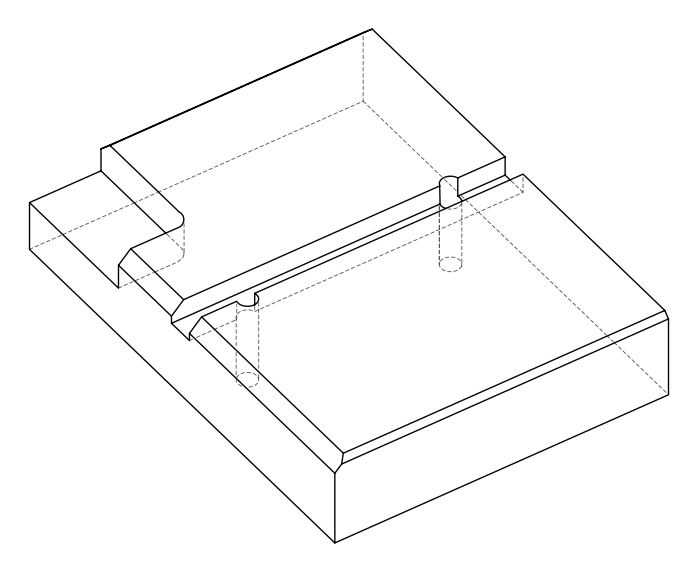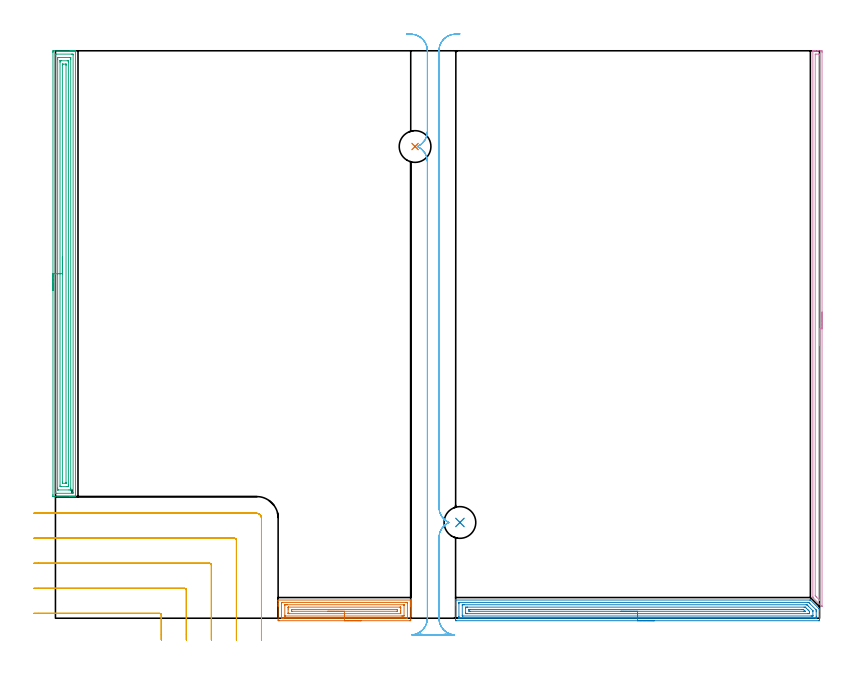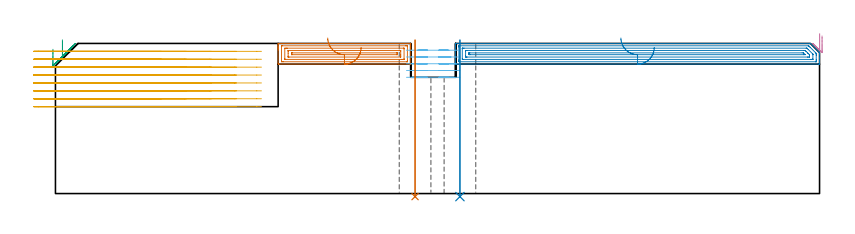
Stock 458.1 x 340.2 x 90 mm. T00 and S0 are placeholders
(PLAN: 8 operations, 2 tool changes, 50.7 min)
(1 AREA_MILL | FG_CHAMFER_SURFACE | UGT0205_001 | 3.4 min | 7133 mm3)
(2 AREA_MILL_1 | FG_CHAMFER_SURFACE_1 | UGT0205_001 | 8.9 min | 17287 mm3)
(3 AREA_MILL_2 | FG_CHAMFER_SURFACE_2 | UGT0205_001 | 10.97 min | 24984 mm3)
(4 AREA_MILL_3 | FG_CHAMFER_SURFACE_3 | UGT0205_001 | 5.49 min | 4986 mm3)
(5 MILL_CORNER_NOTCH_RECTANGULAR | CORNER_NOTCH_RECTANGULAR | UGT0201_094 | Follow Part, ap 5, ae 75% | 13.34 min | 366394 mm3)
(6 MILL_RECTANGULAR_SLOT | SLOT_RECTANGULAR | UGT0201_094 | Follow Part, ap 5, ae 75% | 7.85 min | 188012 mm3)
(7 INDEXABLE_INSERT_DRILL_THROUGH_HOLE_FROM_SOLID | STEP1HOLE | NXT0302_009 | 0.38 min | 19977 mm3)
(8 INDEXABLE_INSERT_DRILL_THROUGH_HOLE_FROM_SOLID_1 | STEP1HOLE_1 | NXT0302_009 | 0.38 min | 22035 mm3)
(TOOL UGT0205_001 | Chamfer Mill 20 x 3 x 45 deg. | D20 FL50 Z2)
(TOOL UGT0201_094 | End mill 20 mm | D20 FL38 Z4)
(TOOL NXT0302_009 | Index. Insert Drill 19mm [880-D1900L25-05] | D19 PA176 FL95 Z2)
(OP 1 AREA_MILL)
G17 G21 G94 G90
T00 M6
G54
G17 G0 G90 X183.25 Y-1.5 S1061 M3
G43 Z100. H0
Z87.6
G94 G1 X183.212 Z86.729 F250.
X183.098 Z85.864
X182.909 Z85.012
X182.647 Z84.18
X182.313 Z83.374
X181.91 Z82.6
X181.442 Z81.864
X180.91 Z81.172
X180.321 Z80.529
X179.678 Z79.94
X178.986 Z79.409
X178.25 Z78.94
X177.476 Z78.537
X176.67 Z78.203
X175.838 Z77.941
X174.987 Z77.752
X174.122 Z77.638
X173.25 Z77.6
X134.076
X133.613 Y-1.494 Z77.603
X133.509 Y-1.491 Z77.606
X133.5 Y-1.035 Z78.061
Y6.906 Z86.
Y7.53 Z86.627
Y7.788 Z86.885
Y8.412 Z87.509
Y8.671 Z87.767
Y9.188 Z88.287
Y9.918 Z89.017
Y10.435 Z89.534
X133.501 Y10.629 Z89.728
X133.51 Y10.894 Z89.993
X133.631 Y10.9 Z90.
X212.869
X212.99 Y10.894 Z89.992
X213. Y10.628 Z89.726
Y9.918 Z89.017
Y9.188 Z88.287
Y8.671 Z87.767
Y8.412 Z87.509
Y7.788 Z86.885
Y7.53 Z86.627
Y6.906 Z86.
Y-1.035 Z78.061
X212.997 Y-1.35 Z77.747
X212.99 Y-1.492 Z77.605
X212.847 Y-1.499 Z77.599
X212.424 Y-1.5 Z77.6
X173.25
Y-0.086 Z79.014
X136.679
X135.856 Y-0.084 Z79.016
X135.785 Y-0.082 Z79.018
X135.51 Y-0.066 Z79.034
X135.506 Y0.013 Z79.113
X135.501 Y0.199 Z79.299
Y9.023 Z88.123
X135.507 Y9.377 Z88.477
X135.51 Y9.472 Z88.572
X135.55 Y9.479 Z88.579
X135.651 Y9.482 Z88.582
X135.856 Y9.485 Z88.585
X135.924 Y9.486 Z88.586
X209.821
X210.644 Y9.484 Z88.584
X210.715 Y9.482 Z88.582
X210.99 Y9.466 Z88.566
X210.994 Y9.387 Z88.487
X210.999 Y9.201 Z88.301
Y0.377 Z79.477
X210.993 Y0.023 Z79.123
X210.99 Y-0.072 Z79.028
X210.95 Y-0.079 Z79.021
X210.849 Y-0.082 Z79.018
X210.644 Y-0.085 Z79.015
X210.576 Y-0.086 Z79.014
X173.25
Y1.329 Z80.429
X137.922
X137.637 Y1.331 Z80.431
X137.543 Y1.333 Z80.433
X137.516 Y1.335 Z80.435
X137.51 Y1.386 Z80.486
X137.504 Y1.476 Z80.576
X137.501 Y1.612 Z80.712
X137.5 Y1.747 Z80.847
X137.501 Y7.788 Z86.888
X137.502 Y7.922 Z87.022
X137.51 Y8.054 Z87.154
X137.637 Y8.064 Z87.164
X138.243 Y8.07 Z87.17
X138.527 Y8.071 Z87.171
X139.132
X208.578
X208.863 Y8.069 Z87.169
X208.957 Y8.067 Z87.167
X208.984 Y8.065 Z87.165
X208.99 Y8.014 Z87.114
X208.996 Y7.924 Z87.024
X208.999 Y7.788 Z86.888
X209. Y7.653 Z86.753
X208.999 Y1.612 Z80.712
X208.998 Y1.478 Z80.578
X208.99 Y1.346 Z80.446
X208.863 Y1.336 Z80.436
X208.257 Y1.33 Z80.43
X207.973 Y1.329 Z80.429
X207.368
X173.25
Y2.743 Z81.843
X140.057
X139.589 Y2.745 Z81.845
X139.539 Y2.747 Z81.847
X139.511 Y2.749 Z81.849
X139.508 Y2.785 Z81.885
X139.503 Y2.954 Z82.054
X139.5 Y3.295 Z82.395
Y5.06 Z84.16
Y6.024 Z85.124
X139.502 Y6.424 Z85.524
X139.507 Y6.624 Z85.724
X139.51 Y6.645 Z85.745
X139.524 Y6.65 Z85.75
X139.578 Y6.654 Z85.754
X139.669 Y6.656 Z85.756
X206.443 Y6.657 Z85.757
X206.911 Y6.655 Z85.755
X206.961 Y6.653 Z85.753
X206.989 Y6.651 Z85.751
X206.992 Y6.616 Z85.716
X206.997 Y6.446 Z85.546
X207. Y6.105 Z85.205
Y4.34 Z83.44
Y3.376 Z82.476
X206.998 Y2.976 Z82.076
X206.993 Y2.776 Z81.876
X206.99 Y2.755 Z81.855
X206.976 Y2.75 Z81.85
X206.923 Y2.746 Z81.846
X206.831 Y2.744 Z81.844
X173.25 Y2.743 Z81.843
Y4.157 Z83.257
X141.986
X141.78 Y4.158 Z83.258
X141.643 Y4.16 Z83.26
X141.535 Y4.164 Z83.264
X141.508 Y4.169 Z83.269
X141.507 Y4.176 Z83.276
X141.504 Y4.259 Z83.359
X141.5 Y4.842 Z83.942
X141.501 Y5.141 Z84.241
X141.503 Y5.214 Z84.314
X141.506 Y5.231 Z84.331
X141.508 Y5.235 Z84.335
X141.541 Y5.237 Z84.337
X141.677 Y5.241 Z84.341
X141.883 Y5.243 Z84.343
X141.986
X204.514
X204.72 Y5.242 Z84.342
X204.857 Y5.24 Z84.34
X204.965 Y5.236 Z84.336
X204.992 Y5.231 Z84.331
X204.993 Y5.224 Z84.324
X204.996 Y5.141 Z84.241
X205. Y4.558 Z83.658
X204.999 Y4.259 Z83.359
X204.997 Y4.186 Z83.286
X204.995 Y4.169 Z83.269
X204.992 Y4.165 Z83.265
X204.959 Y4.163 Z83.263
X204.823 Y4.159 Z83.259
X204.617 Y4.157 Z83.257
X204.514
X173.25
X172.378 Z83.295
X171.514 Z83.409
X170.662 Z83.598
X169.83 Z83.86
X169.024 Z84.194
X168.25 Z84.597
X167.514 Z85.065
X166.822 Z85.596
X166.179 Z86.186
X165.59 Z86.829
X165.058 Z87.521
X164.59 Z88.257
X164.187 Z89.031
X163.853 Z89.837
X163.591 Z90.669
X163.402 Z91.52
X163.288 Z92.385
X163.25 Z93.257
G0 Z100.
M5
M2
(OP 2 AREA_MILL_1)
G17 G21 G94 G90
T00 M6
G54
G17 G0 G90 X359. Y-1.5 S1061 M3
G43 Z100. H0
Z87.6
G94 G1 X358.962 Z86.728 F250.
X358.848 Z85.864
X358.659 Z85.012
X358.397 Z84.18
X358.063 Z83.374
X357.66 Z82.6
X357.192 Z81.864
X356.66 Z81.172
X356.071 Z80.529
X355.428 Z79.94
X354.736 Z79.409
X354. Z78.94
X353.226 Z78.537
X352.42 Z78.203
X351.588 Z77.941
X350.737 Z77.752
X349.872 Z77.638
X349. Z77.6
X240.512 Y-1.499 Z77.601
X240.047 Y-1.495 Z77.603
X239.909 Y-1.492 Z77.606
X239.905 Y-1.036 Z78.062
X239.9 Y-0.431 Z78.666
Y7.788 Z86.882
Y8.344 Z87.441
Y8.671 Z87.767
Y9.226 Z88.322
Y9.553 Z88.648
Y10.556 Z89.656
X239.907 Y10.892 Z89.983
X239.908 Y10.897 Z89.988
X240.065 Y10.9 Z90.
X452.131
X452.594 Y10.896 Z89.99
X452.615 Y10.883 Z89.981
X452.624 Y10.877 Z89.975
X457.786 Y5.715 Z84.813
X457.92 Y5.582 Z84.679
X458.084 Y5.415 Z84.513
X458.097 Y5.394 Z84.491
X458.099 Y5.362 Z84.46
X458.1 Y5.35 Z84.448
Y4.259 Z83.353
Y2.167 Z81.265
Y0.729 Z79.825
Y0.125 Z79.221
Y-0.758 Z78.339
X458.097 Y-1.036 Z78.061
X458.091 Y-1.491 Z77.606
X457.953 Y-1.494 Z77.603
X457.488 Y-1.5 Z77.6
X349.
Y-0.086 Z79.014
X242.298 Y-0.085 Z79.015
X242.228
X241.923 Y-0.079 Z79.021
X241.91 Y0.02 Z79.12
X241.903 Y0.237 Z79.337
X241.901 Y0.729 Z79.829
X241.9 Y1.122 Z80.222
X241.901 Y8.671 Z87.771
X241.902 Y9.061 Z88.161
X241.91 Y9.455 Z88.555
X241.919 Y9.48 Z88.58
X241.938 Y9.481 Z88.581
X241.988 Y9.484 Z88.584
X242.091 Y9.485 Z88.585
X242.298 Y9.486 Z88.586
X451.307 Y9.485 Z88.585
X451.512 Y9.481 Z88.581
X451.558 Y9.479 Z88.579
X451.698 Y9.345 Z88.445
X451.874 Y9.174 Z88.274
X452.131 Y8.919 Z88.019
X452.38 Y8.671 Z87.771
X455.702 Y5.346 Z84.446
X455.902 Y5.141 Z84.241
X456.09 Y4.943 Z84.043
X456.096 Y4.752 Z83.852
X456.099 Y4.259 Z83.359
X456.1 Y3.866 Z82.966
Y1.219 Z80.319
X456.099 Y0.729 Z79.829
X456.098 Y0.339 Z79.439
X456.09 Y-0.056 Z79.044
X456.081 Y-0.08 Z79.02
X456.062 Y-0.081 Z79.019
X456.012 Y-0.084 Z79.016
X455.909 Y-0.085 Z79.015
X455.702 Y-0.086 Z79.014
X349.
Y1.328 Z80.428
X244.369 Y1.329 Z80.429
X244.083 Y1.331 Z80.431
X243.988 Y1.332 Z80.432
X243.921 Y1.335 Z80.435
X243.91 Y1.431 Z80.531
X243.904 Y1.612 Z80.712
X243.901 Y1.792 Z80.892
Y7.788 Z86.888
X243.902 Y7.967 Z87.067
X243.908 Y8.029 Z87.129
X243.914 Y8.065 Z87.165
X243.941 Y8.066 Z87.166
X244.083 Y8.069 Z87.169
X244.69 Y8.071 Z87.171
X244.976
X450.059
X450.345 Y8.069 Z87.169
X450.44 Y8.067 Z87.167
X450.512 Y8.065 Z87.165
X450.572 Y8.016 Z87.116
X450.807 Y7.788 Z86.888
X451.238 Y7.362 Z86.462
X453.917 Y4.683 Z83.783
X454.02 Y4.575 Z83.675
X454.069 Y4.52 Z83.62
X454.09 Y4.49 Z83.59
X454.093 Y4.44 Z83.54
X454.098 Y4.259 Z83.359
X454.1 Y4.078 Z83.178
X454.099 Y1.612 Z80.712
X454.098 Y1.433 Z80.533
X454.092 Y1.371 Z80.471
X454.086 Y1.335 Z80.435
X454.059 Y1.334 Z80.434
X453.917 Y1.331 Z80.431
X453.31 Y1.329 Z80.429
X453.024
X349. Y1.328 Z80.428
Y2.743 Z81.843
X246.762
X246.509 Y2.744 Z81.844
X246.021 Y2.749 Z81.849
X245.91 Y2.752 Z81.852
X245.906 Y2.945 Z82.045
X245.9 Y3.346 Z82.446
Y5.993 Z85.093
Y6.024 Z85.124
X245.91 Y6.449 Z85.549
X245.917 Y6.65 Z85.75
X246.125 Y6.654 Z85.754
X246.762 Y6.657 Z85.757
X247.014
X448.812
X449.452 Y6.651 Z85.751
X449.49 Y6.65 Z85.75
X449.533 Y6.611 Z85.711
X449.621 Y6.528 Z85.628
X449.792 Y6.359 Z85.459
X450.128 Y6.024 Z85.124
X451.01 Y5.141 Z84.241
X451.238 Y4.913 Z84.013
X451.883 Y4.259 Z83.359
X452.09 Y4.044 Z83.144
X452.099 Y3.376 Z82.476
X452.09 Y2.951 Z82.051
X452.083 Y2.75 Z81.85
X451.875 Y2.746 Z81.846
X451.238 Y2.743 Z81.843
X450.986
X349.
Y4.157 Z83.257
X248.548
X248.445 Y4.158 Z83.258
X248.239 Y4.163 Z83.263
X247.91 Y4.174 Z83.274
X247.907 Y4.259 Z83.359
X247.901 Y4.898 Z83.998
X247.903 Y5.141 Z84.241
X247.907 Y5.22 Z84.32
X247.909 Y5.234 Z84.334
X247.998 Y5.238 Z84.338
X248.135 Y5.241 Z84.341
X248.342 Y5.243 Z84.343
X248.445
X447.666 Y5.242 Z84.342
X448.463 Y5.236 Z84.336
X448.559 Y5.143 Z84.243
X449.452 Y4.248 Z83.348
X449.488 Y4.164 Z83.264
X449.452 Y4.162 Z83.262
X448.662 Y4.157 Z83.257
X448.559
X349.
X348.128 Z83.295
X347.264 Z83.409
X346.412 Z83.598
X345.58 Z83.86
X344.774 Z84.194
X344. Z84.597
X343.264 Z85.065
X342.572 Z85.596
X341.929 Z86.186
X341.34 Z86.829
X340.809 Z87.521
X340.34 Z88.257
X339.937 Z89.031
X339.603 Z89.837
X339.341 Z90.669
X339.152 Z91.52
X339.038 Z92.385
X339. Z93.257
G0 Z100.
M5
M2
(OP 3 AREA_MILL_2)
G17 G21 G94 G90
T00 M6
G54
G17 G0 G90 X-1.5 Y196.55 S1061 M3
G43 Z100. H0
Z86.5
G94 G1 Y196.588 Z85.628 F250.
Y196.702 Z84.763
Y196.891 Z83.912
Y197.153 Z83.08
Y197.487 Z82.274
Y197.89 Z81.5
Y198.358 Z80.764
Y198.89 Z80.072
Y199.479 Z79.429
Y200.122 Z78.84
Y200.814 Z78.308
Y201.55 Z77.84
Y202.324 Z77.437
Y203.13 Z77.103
Y203.962 Z76.841
Y204.813 Z76.652
Y205.678 Z76.538
Y206.55 Z76.5
Y339.236
X-1.499 Y339.589 Z76.501
X-1.494 Y340.123 Z76.503
X-1.492 Y340.192 Z76.506
X-0.963 Y340.2 Z77.034
X8.8 Z86.794
X9.36 Z87.357
X9.688 Z87.684
X10.247 Z88.244
X10.575 Z88.57
X11.231 Z89.231
X11.603 Z89.603
X11.967 Y340.193 Z89.958
X11.997 Y340.19 Z89.988
X12. Y340.035 Z90.
Y73.065
X11.997 Y72.91 Z89.988
X11.967 Y72.907 Z89.958
X11.603 Y72.9 Z89.603
X11.231 Z89.231
X10.575 Z88.57
X9.36 Z87.357
X8.8 Z86.794
X-0.963 Y72.901 Z77.034
X-1.193 Y72.903 Z76.805
X-1.492 Y72.908 Z76.506
X-1.494 Y72.977 Z76.503
X-1.499 Y73.511 Z76.501
X-1.5 Y74.052 Z76.5
Y206.55
X-0.086 Z77.914
Y337.813
X-0.075 Y338.19 Z77.925
X0.418 Y338.199 Z78.418
X9.688 Y338.2 Z87.688
X10.182 Y338.199 Z88.182
X10.575 Y338.19 Z88.575
X10.586 Y337.803 Z88.586
Y337.792
Y75.287
X10.575 Y74.91 Z88.575
X10.081 Y74.901 Z88.081
X0.812 Y74.9 Z78.812
X0.318 Y74.901 Z78.318
X-0.075 Y74.91 Z77.925
X-0.086 Y75.297 Z77.914
Y75.307
Y206.55
X1.328 Z79.328
X1.329 Y335.124 Z79.329
X1.33 Y335.496 Z79.33
X1.335 Y336.017 Z79.335
X1.343 Y336.19 Z79.343
X1.52 Y336.198 Z79.52
X1.7 Y336.199 Z79.7
X2.405 Y336.2 Z80.405
X8.8 Y336.199 Z86.8
X8.982 Y336.196 Z86.982
X9.103 Y336.19 Z87.103
X9.165 Y336.178 Z87.165
X9.168 Y336.141 Z87.168
X9.17 Y336.017 Z87.17
X9.171 Y335.644 Z87.171
X9.172 Y335.124 Z87.172
X9.171 Y77.976 Z87.171
X9.17 Y77.604 Z87.17
X9.164 Y77.083 Z87.164
X9.157 Y76.91 Z87.157
X8.98 Y76.902 Z86.98
X8.8 Y76.901 Z86.8
X8.094 Y76.9 Z86.094
X1.7 Y76.901 Z79.7
X1.518 Y76.904 Z79.518
X1.397 Y76.91 Z79.397
X1.335 Y76.922 Z79.335
X1.332 Y76.959 Z79.332
X1.33 Y77.083 Z79.33
X1.329 Y77.456 Z79.329
X1.328 Y77.976 Z79.328
Y206.55
X2.743 Z80.743
Y333.338
X2.747 Y334.071 Z80.747
X2.75 Y334.177 Z80.75
X2.756 Y334.191 Z80.756
X2.779 Y334.194 Z80.779
X2.833 Y334.197 Z80.833
X3.047 Y334.199 Z81.047
X3.475 Y334.2 Z81.475
X7.056 Z85.056
X7.464 Y334.194 Z85.464
X7.667 Y334.19 Z85.667
X7.75 Y334.179 Z85.75
X7.757 Y333.338 Z85.757
Y79.762
X7.753 Y79.029 Z85.753
X7.75 Y78.923 Z85.75
X7.744 Y78.909 Z85.744
X7.72 Y78.906 Z85.72
X7.667 Y78.903 Z85.667
X7.453 Y78.901 Z85.453
X7.025 Y78.9 Z85.025
X3.444 Z81.444
X3.036 Y78.906 Z81.036
X2.833 Y78.91 Z80.833
X2.749 Y78.921 Z80.749
X2.743 Y79.762 Z80.743
Y206.55
X4.157 Z82.157
Y331.759
X4.16 Y331.966 Z82.16
X4.164 Y332.104 Z82.164
X4.168 Y332.19 Z82.168
X4.202 Y332.192 Z82.202
X4.362 Y332.197 Z82.362
X4.607 Y332.199 Z82.607
X6.286 Z84.286
X6.318 Y332.198 Z84.318
X6.333 Y332.195 Z84.333
X6.336 Y332.192 Z84.336
X6.338 Y332.172 Z84.338
X6.342 Y331.759 Z84.342
X6.343 Y331.553 Z84.343
Y81.341
X6.34 Y81.134 Z84.34
X6.336 Y80.997 Z84.336
X6.332 Y80.91 Z84.332
X6.298 Y80.908 Z84.298
X6.138 Y80.903 Z84.138
X5.893 Y80.9 Z83.893
X4.214 Z82.214
X4.182 Y80.902 Z82.182
X4.167 Y80.905 Z82.167
X4.164 Y80.908 Z82.164
X4.162 Y80.928 Z82.162
X4.158 Y81.34 Z82.158
X4.157 Y81.547 Z82.157
Y206.55
Y207.422 Z82.195
Y208.286 Z82.309
Y209.138 Z82.498
Y209.97 Z82.76
Y210.776 Z83.094
Y211.55 Z83.497
Y212.286 Z83.965
Y212.978 Z84.496
Y213.621 Z85.086
Y214.21 Z85.729
Y214.741 Z86.421
Y215.21 Z87.157
Y215.613 Z87.931
Y215.947 Z88.737
Y216.209 Z89.569
Y216.398 Z90.42
Y216.512 Z91.285
Y216.55 Z92.157
G0 Z100.
M5
M2
(OP 4 AREA_MILL_3)
G17 G21 G94 G90
T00 M6
G54
G17 G0 G90 X459.6 Y183.55 S1061 M3
G43 Z100. H0
Z94.5
G94 G1 Y183.512 Z93.628 F250.
Y183.398 Z92.764
Y183.209 Z91.912
Y182.947 Z91.08
Y182.613 Z90.274
Y182.21 Z89.5
Y181.742 Z88.764
Y181.21 Z88.072
Y180.621 Z87.429
Y179.978 Z86.84
Y179.286 Z86.308
Y178.55 Z85.84
Y177.776 Z85.437
Y176.97 Z85.103
Y176.138 Z84.841
Y175.286 Z84.652
Y174.422 Z84.538
Y173.55 Z84.5
Y7.42
X459.599 Y7.062 Z84.501
X459.598 Y7.019 Z84.502
X459.591 Y6.913 Z84.505
X459.512 Y6.989 Z84.586
X459.437 Y7.062 Z84.661
X454.273 Y12.227 Z89.827
X454.152 Y12.35 Z89.948
X454.107 Y12.399 Z89.993
X454.1 Y12.865 Z90.
Y340.038
X454.102 Y340.191 Z89.988
X454.132 Y340.2 Z89.959
X454.487 Z89.612
X454.873 Z89.226
X455.519 Z88.576
X456.729 Z87.368
X457.294 Z86.801
X458.786 Z85.31
X459.068 Y340.198 Z85.028
X459.591 Y340.192 Z84.505
X459.594 Y340.12 Z84.503
X459.599 Y339.591 Z84.501
X459.6 Y339.056 Z84.5
Y173.55
X458.186 Z85.914
Y11.08
X458.181 Y10.781 Z85.919
X457.873 Y11.08 Z86.227
X456.406 Y12.543 Z87.694
X456.086 Y12.865 Z88.014
X455.519 Y13.442 Z88.581
X455.514 Y13.763 Z88.586
Y337.806
X455.519 Y338.19 Z88.581
X456.016 Y338.198 Z88.084
X457.294 Y338.2 Z86.806
X457.791 Y338.198 Z86.309
X458.181 Y338.19 Z85.919
X458.186 Y337.806 Z85.914
Y173.55
Y172.678 Z85.952
Y171.814 Z86.066
Y170.962 Z86.255
Y170.13 Z86.517
Y169.324 Z86.851
Y168.55 Z87.254
Y167.814 Z87.723
Y167.122 Z88.254
Y166.479 Z88.843
Y165.89 Z89.486
Y165.358 Z90.178
Y164.89 Z90.914
Y164.487 Z91.688
Y164.153 Z92.494
Y163.891 Z93.326
Y163.702 Z94.178
Y163.588 Z95.043
Y163.55 Z95.914
G0 Z100.
M5
M2
(OP 5 MILL_CORNER_NOTCH_RECTANGULAR)
G17 G21 G94 G90
T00 M6
G54
G17 G0 G90 X63.5 Y-13. S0 M3
G43 Z100. H0
Z85.262
G94 G1 Y-10. F250.
Y1.906 F500.
G3 X62.506 Y2.9 R1.
G1 X-10.
X-13. F250.
G0 Z100.
X78.5 Y-13.
Z85.262
G1 Y-10.
Y16.906 F500.
G3 X77.506 Y17.9 R1.
G1 X-10.
X-13. F250.
G0 Z100.
X93.5 Y-13.
Z85.262
G1 Y-10.
Y31.905 F500.
G3 X92.505 Y32.9 R1.
G1 X-10.
X-13. F250.
G0 Z100.
X108.5 Y-13.
Z85.262
G1 Y-10.
Y46.905 F500.
G3 X107.505 Y47.9 R1.
G1 X-10.
X-13. F250.
G0 Z100.
X123.5 Y-13.
Z85.262
G1 Y-10.
Y60.1 F500.
G3 X120.7 Y62.9 R2.8
G1 X-10.
X-13. F250.
G0 Z100.
X63.5 Y-13.
Z80.525
G1 Y-10.
Y1.906 F500.
G3 X62.506 Y2.9 R1.
G1 X-10.
X-13. F250.
G0 Z100.
X78.5 Y-13.
Z80.525
G1 Y-10.
Y16.906 F500.
G3 X77.506 Y17.9 R1.
G1 X-10.
X-13. F250.
G0 Z100.
X93.5 Y-13.
Z80.525
G1 Y-10.
Y31.905 F500.
G3 X92.505 Y32.9 R1.
G1 X-10.
X-13. F250.
G0 Z100.
X108.5 Y-13.
Z80.525
G1 Y-10.
Y46.905 F500.
G3 X107.505 Y47.9 R1.
G1 X-10.
X-13. F250.
G0 Z100.
X123.5 Y-13.
Z80.525
G1 Y-10.
Y60.1 F500.
G3 X120.7 Y62.9 R2.8
G1 X-10.
X-13. F250.
G0 Z100.
X63.5 Y-13.
Z75.787
G1 Y-10.
Y1.906 F500.
G3 X62.506 Y2.9 R1.
G1 X-10.
X-13. F250.
G0 Z100.
X78.5 Y-13.
Z75.787
G1 Y-10.
Y16.906 F500.
G3 X77.506 Y17.9 R1.
G1 X-10.
X-13. F250.
G0 Z100.
X93.5 Y-13.
Z75.787
G1 Y-10.
Y31.905 F500.
G3 X92.505 Y32.9 R1.
G1 X-10.
X-13. F250.
G0 Z100.
X108.5 Y-13.
Z75.787
G1 Y-10.
Y46.905 F500.
G3 X107.505 Y47.9 R1.
G1 X-10.
X-13. F250.
G0 Z100.
X123.5 Y-13.
Z75.787
G1 Y-10.
Y60.1 F500.
G3 X120.7 Y62.9 R2.8
G1 X-10.
X-13. F250.
G0 Z100.
X63.5 Y-13.
Z71.05
G1 Y-10.
Y1.906 F500.
G3 X62.506 Y2.9 R1.
G1 X-10.
X-13. F250.
G0 Z100.
X78.5 Y-13.
Z71.05
G1 Y-10.
Y16.906 F500.
G3 X77.506 Y17.9 R1.
G1 X-10.
X-13. F250.
G0 Z100.
X93.5 Y-13.
Z71.05
G1 Y-10.
Y31.905 F500.
G3 X92.505 Y32.9 R1.
G1 X-10.
X-13. F250.
G0 Z100.
X108.5 Y-13.
Z71.05
G1 Y-10.
Y46.905 F500.
G3 X107.505 Y47.9 R1.
G1 X-10.
X-13. F250.
G0 Z100.
X123.5 Y-13.
Z71.05
G1 Y-10.
Y60.1 F500.
G3 X120.7 Y62.9 R2.8
G1 X-10.
X-13. F250.
G0 Z100.
X63.5 Y-13.
Z66.312
G1 Y-10.
Y1.906 F500.
G3 X62.506 Y2.9 R1.
G1 X-10.
X-13. F250.
G0 Z100.
X78.5 Y-13.
Z66.312
G1 Y-10.
Y16.906 F500.
G3 X77.506 Y17.9 R1.
G1 X-10.
X-13. F250.
G0 Z100.
X93.5 Y-13.
Z66.312
G1 Y-10.
Y31.905 F500.
G3 X92.505 Y32.9 R1.
G1 X-10.
X-13. F250.
G0 Z100.
X108.5 Y-13.
Z66.312
G1 Y-10.
Y46.905 F500.
G3 X107.505 Y47.9 R1.
G1 X-10.
X-13. F250.
G0 Z100.
X123.5 Y-13.
Z66.312
G1 Y-10.
Y60.1 F500.
G3 X120.7 Y62.9 R2.8
G1 X-10.
X-13. F250.
G0 Z100.
X63.5 Y-13.
Z61.575
G1 Y-10.
Y1.906 F500.
G3 X62.506 Y2.9 R1.
G1 X-10.
X-13. F250.
G0 Z100.
X78.5 Y-13.
Z61.575
G1 Y-10.
Y16.906 F500.
G3 X77.506 Y17.9 R1.
G1 X-10.
X-13. F250.
G0 Z100.
X93.5 Y-13.
Z61.575
G1 Y-10.
Y31.905 F500.
G3 X92.505 Y32.9 R1.
G1 X-10.
X-13. F250.
G0 Z100.
X108.5 Y-13.
Z61.575
G1 Y-10.
Y46.905 F500.
G3 X107.505 Y47.9 R1.
G1 X-10.
X-13. F250.
G0 Z100.
X123.5 Y-13.
Z61.575
G1 Y-10.
Y60.1 F500.
G3 X120.7 Y62.9 R2.8
G1 X-10.
X-13. F250.
G0 Z100.
X63.5 Y-13.
Z56.837
G1 Y-10.
Y1.906 F500.
G3 X62.506 Y2.9 R1.
G1 X-10.
X-13. F250.
G0 Z100.
X78.5 Y-13.
Z56.837
G1 Y-10.
Y16.906 F500.
G3 X77.506 Y17.9 R1.
G1 X-10.
X-13. F250.
G0 Z100.
X93.5 Y-13.
Z56.837
G1 Y-10.
Y31.905 F500.
G3 X92.505 Y32.9 R1.
G1 X-10.
X-13. F250.
G0 Z100.
X108.5 Y-13.
Z56.837
G1 Y-10.
Y46.905 F500.
G3 X107.505 Y47.9 R1.
G1 X-10.
X-13. F250.
G0 Z100.
X123.5 Y-13.
Z56.837
G1 Y-10.
Y60.1 F500.
G3 X120.7 Y62.9 R2.8
G1 X-10.
X-13. F250.
G0 Z100.
X63.5 Y-13.
Z52.1
G1 Y-10.
Y1.906 F500.
G3 X62.506 Y2.9 R1.
G1 X-10.
X-13. F250.
G0 Z100.
X78.5 Y-13.
Z52.1
G1 Y-10.
Y16.906 F500.
G3 X77.506 Y17.9 R1.
G1 X-10.
X-13. F250.
G0 Z100.
X93.5 Y-13.
Z52.1
G1 Y-10.
Y31.905 F500.
G3 X92.505 Y32.9 R1.
G1 X-10.
X-13. F250.
G0 Z100.
X108.5 Y-13.
Z52.1
G1 Y-10.
Y46.905 F500.
G3 X107.505 Y47.9 R1.
G1 X-10.
X-13. F250.
G0 Z100.
X123.5 Y-13.
Z52.1
G1 Y-10.
Y60.1 F500.
G3 X120.7 Y62.9 R2.8
G1 X-10.
X-13. F250.
G0 Z100.
M5
M2
(OP 6 MILL_RECTANGULAR_SLOT)
G17 G21 G94 G90
T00 M6
G54
G17 G0 G90 X210.45 Y350.324 S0 M3
G43 Z100. H0
Z85.94
G94 G1 X213.447 Y350.19 F250.
G2 X223. Y340.2 R10. F500.
G1 Y291.937
G2 X217.063 Y282.8 R10.
X223. Y273.663 R10.
G1 Y0.
G2 X217.871 Y-8.733 R10.
G3 X222.743 Y-10. R10.
G1 X230.146
G3 X235.023 Y-8.73 R10.
G2 X229.9 Y0. R10.
G1 Y48.263
G2 X235.837 Y57.4 R10.
X229.9 Y66.537 R10.
G1 Y340.2
G2 X239.453 Y350.19 R10.
G1 X242.45 Y350.324 F250.
G0 X210.45 Z81.88
G1 X213.447 Y350.19
G2 X223. Y340.2 R10. F500.
G1 Y291.937
G2 X217.063 Y282.8 R10.
X223. Y273.663 R10.
G1 Y0.
G2 X215.869 Y-9.58 R10.
G1 X215.861 Y-9.608
G3 X218.632 Y-10. R10.
G1 X234.299
G3 X237.054 Y-9.613 R10.
G1 X237.046 Y-9.584
G2 X229.9 Y0. R10.
G1 Y48.263
G2 X235.837 Y57.4 R10.
X229.9 Y66.537 R10.
G1 Y340.2
G2 X239.453 Y350.19 R10.
G1 X242.45 Y350.324 F250.
G0 X210.45 Z77.82
G1 X213.447 Y350.19
G2 X223. Y340.2 R10. F500.
G1 Y291.937
G2 X217.063 Y282.8 R10.
X223. Y273.663 R10.
G1 Y0.
G2 X213.774 Y-9.97 R10.
G1 Y-10.
X239.036
X239.122
X239.121 Y-9.97
G2 X229.9 Y0. R10.
G1 Y48.263
G2 X235.837 Y57.4 R10.
X229.9 Y66.537 R10.
G1 Y340.2
G2 X239.453 Y350.19 R10.
G1 X242.45 Y350.324 F250.
G0 X210.45 Z73.76
G1 X213.447 Y350.19
G2 X223. Y340.2 R10. F500.
G1 Y291.937
G2 X217.063 Y282.8 R10.
X223. Y273.663 R10.
G1 Y0.
G2 X213.774 Y-9.97 R10.
G1 Y-10.
X239.126
Y-9.97
G2 X229.9 Y0. R10.
G1 Y48.263
G2 X235.837 Y57.4 R10.
X229.9 Y66.537 R10.
G1 Y340.2
G2 X239.453 Y350.19 R10.
G1 X242.45 Y350.324 F250.
G0 X210.45 Z69.7
G1 X213.447 Y350.19
G2 X223. Y340.2 R10. F500.
G1 Y291.937
G2 X217.063 Y282.8 R10.
X223. Y273.663 R10.
G1 Y0.
G2 X213.774 Y-9.97 R10.
G1 Y-10.
X239.126
Y-9.97
G2 X229.9 Y0. R10.
G1 Y48.263
G2 X235.837 Y57.4 R10.
X229.9 Y66.537 R10.
G1 Y340.2
G2 X239.453 Y350.19 R10.
G1 X242.45 Y350.324 F250.
G0 Z100.
M5
M2
(OP 7 INDEXABLE_INSERT_DRILL_THROUGH_HOLE_FROM_SOLID)
G17 G21 G94 G90
T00 M6
G54
G17 G0 G90 X215.6 Y282.8 S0 M3
G43 Z100. H1
G94 G81 G98 Z-1.832 F250. R92.
G80
M5
M2
(OP 8 INDEXABLE_INSERT_DRILL_THROUGH_HOLE_FROM_SOLID_1)
G17 G21 G94 G90
T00 M6
G54
G17 G0 G90 X242.5 Y57.4 S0 M3
G43 Z100. H1
G94 G81 G98 Z-1.832 F250. R92.
G80
M5
M2
